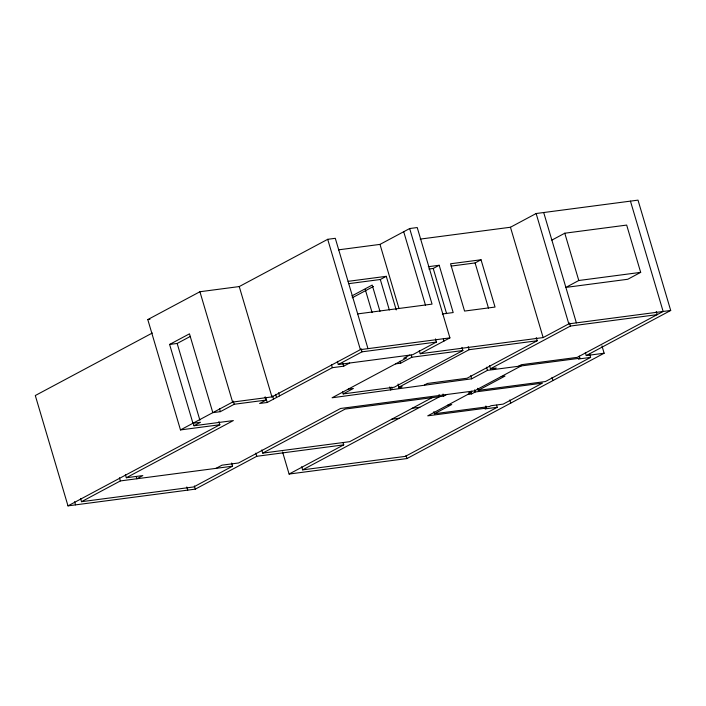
<?xml version="1.0" encoding="UTF-8"?>
<svg xmlns="http://www.w3.org/2000/svg" width="706" height="706" viewBox="0 0 706 706"><rect width="100%" height="100%" fill="white"/><g stroke="black" fill="none" stroke-linecap="round" stroke-linejoin="round"><path stroke-width="1.06" d="M218.904 421.597L219.84 424.747L180.48 429.919L147.792 319.58L199.922 291.737L239.246 286.565L327.708 239.316L335.297 238.31L367.985 348.649M152.337 333.011L35.3 395.528L67.988 505.867L195.297 489.134L256.755 456.297L343.734 444.868L343.116 442.777M193.065 422.585L194 425.744L200.504 422.267L192.941 423.256L169.599 344.449L189.464 333.832L212.815 412.648L220.378 411.651L234.207 404.264L265.968 400.09L265.041 396.931M169.599 344.449L177.162 343.451L190.408 336.374M338.43 249.853L379.996 244.391L409.665 228.541L417.228 227.544L449.916 337.883L420.238 353.732L419.302 350.582M348.693 283.662L380.313 279.505L386.279 276.32L396.234 309.943M351.941 295.893L372.194 285.074L379.978 311.337M352.223 297.791L373.448 286.459M428.877 269.021L433.228 268.456L439.185 265.271L453.19 312.555L442.318 313.985M420.185 239.105L510.456 227.244L536.136 213.521L638.012 200.133L670.7 310.472L586.271 355.577L585.336 352.426M451.152 266.083L475.094 262.941L481.033 259.764L495.038 307.057L464.566 311.064L450.56 263.77L481.033 259.764M180.48 429.919L232.601 402.076L271.934 396.904L360.387 349.646L449.916 337.883M551.871 240.111L564.782 233.218L626.672 225.082L640.677 272.366L627.766 279.267L565.877 287.404L578.788 280.503L640.677 272.366M67.988 505.867L219.84 424.747M265.968 400.09L259.614 403.488L267.212 402.482L332.349 367.685L343.69 366.193L349.655 363.016M80.572 498.533L81.508 501.692L120.373 480.927L232.556 466.181L231.621 463.021M125.394 474.591L126.33 477.741L233.359 420.564L194 425.744M337.371 361.348L338.306 364.508L362.019 351.835L436.396 342.057L435.461 338.898M409.621 355.127L403.664 358.313L406.718 357.916L332.094 397.778L471.634 378.822L487.475 370.359L579.908 358.216L579.282 356.106M436.396 342.057L412.675 354.73L338.306 364.508M342.534 391.821L343.16 393.922L353.388 388.459L348.287 389.13M395.545 363.881L400.646 363.211L411.819 357.245L462.871 350.529L461.936 347.378M216.045 468.352L222.002 465.166L238.513 462.995L340.583 408.474L474.45 390.877L521.134 365.937M232.556 466.181L193.691 486.946L81.508 501.692M261.785 449.96L262.72 453.111L345.163 409.074L443.642 396.128L446.624 394.53M462.871 350.529L394.213 387.215L343.16 393.922M398.052 384.02L398.987 387.17L469.137 349.699L537.204 340.751L536.269 337.6M424.394 385.035L427.377 383.446L467.054 378.231L537.204 340.751M420.238 353.732L543.143 337.583L568.815 323.86L670.7 310.472M282.568 451.981L289.098 474.053L343.734 444.868M432.143 397.637L349.691 441.682L262.72 453.111M489.523 365.62L490.458 368.77L570.422 326.048L657.18 314.647L656.245 311.496M301.691 466.719L302.627 469.869L439.706 396.648L439.079 394.539M493.212 369.609L496.194 368.011L490.458 368.77M471.829 391.221L468.855 392.81L471.467 392.465L427.739 415.834L486.505 408.103L485.887 406.003M518.425 366.29L521.407 364.702L577.217 357.368L663.137 311.461L630.449 201.131M433.872 411.642L434.499 413.742L451.734 404.538L447.948 405.032M467.822 394.416L471.599 393.922L475.253 391.971L542.437 383.137L503.175 404.114L490.979 405.721L489.487 406.515L434.499 413.742M477.609 388.282L478.227 390.383L505.002 376.077L501.216 376.58M486.505 408.103L485.022 408.898L497.218 407.3L496.592 405.2M579.908 358.216L578.417 359.01L590.613 357.404L589.678 354.253M497.218 407.3L405.359 456.367L302.627 469.869M590.613 357.404L545.411 381.549L478.227 390.383M289.098 474.053L406.956 458.556L604.133 353.229L601.953 345.869M428.304 266.7L439.185 265.271M348.111 281.332L386.279 276.32M147.792 319.58L149.981 319.297M357.686 313.896L432.054 304.118L409.665 228.541M586.271 355.577L604.133 353.229M398.987 387.17L402.164 386.756L399.19 388.344L398.255 385.194M412.278 408.253L419.841 407.256M391.742 419.223L399.305 418.226M126.33 477.741L142.815 475.579L136.849 478.765L136.232 476.656M564.782 233.218L578.788 280.503M543.699 212.532L576.378 322.871M569.495 322.924L570.422 326.048M536.136 213.521L568.815 323.86M510.456 227.244L543.143 337.583M552.048 377.401L552.975 380.552M475.094 262.941L488.481 308.125M509.803 399.967L510.738 403.117M486.549 367.208L487.475 370.359M468.21 346.567L469.137 349.699M470.699 375.671L471.634 378.822M474.626 389.871L475.253 391.971M470.973 391.821L471.599 393.922M433.228 268.456L446.607 313.64M443.333 338.959L443.959 341.069M403.708 231.718L425.48 305.204M443.024 394.027L443.642 396.128M379.996 244.391L398.978 308.496M411.201 355.136L411.819 357.245M380.313 279.505L389.341 309.978M400.028 361.11L400.646 363.211M365.258 289.486L372.106 312.599M391.601 387.162L392.218 389.262M389.774 386.923L390.709 390.074M406.029 455.405L406.956 458.556M361.084 348.676L362.019 351.835M327.708 239.316L360.387 349.646M342.754 363.043L343.69 366.193M331.414 364.534L332.349 367.685M278.596 392.757L279.523 395.907M275.614 394.345L276.549 397.496M272.631 395.934L273.566 399.093M239.246 286.565L271.934 396.904M265.65 397.231L267.212 402.482M255.828 453.146L256.755 456.297M233.271 401.114L234.207 404.264M199.922 291.737L232.601 402.076M219.442 408.5L220.378 411.651M177.162 343.451L199.886 420.167M194.362 485.975L195.297 489.134M186.799 486.972L187.734 490.123M119.438 477.777L120.373 480.927M74.615 501.719L75.551 504.869"/></g></svg>
